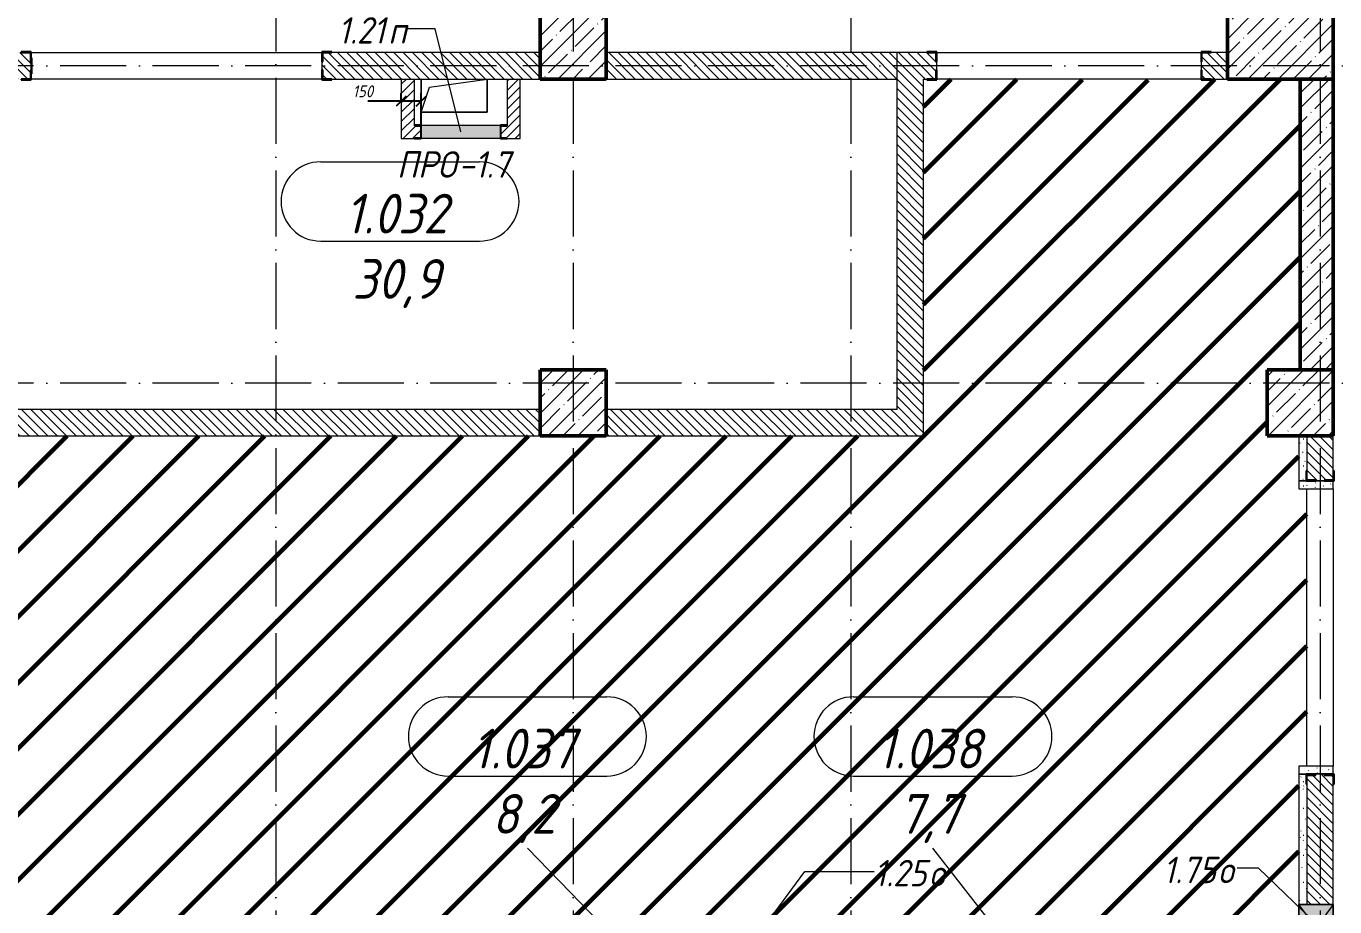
# Model space of a CAD drawing. Header units: millimetres. Extents: x -606178 to 312196, y -19338 to 632709.
# Drawn here: x -361018 to -351119, y 515412 to 522075 of the extents above; entities that cross this region are included whole.
import ezdxf

# ---------------------------------------------------------------- set-up
doc = ezdxf.new("R2010")
doc.units = ezdxf.units.MM
doc.linetypes.add('50_200_ШТРИХ_1Т_ш5_п1_п1_', pattern=[700, 500, -100, 0, -100])
for name, color, linetype, lineweight in [('6.4.1) Окр пт с инж. ПТ2.16', 3, 'Continuous', 60), ('A-____-____-DIMS', 7, 'Continuous', 9), ('A-DETL-GENF-OTLN', 7, 'Continuous', 9), ('A-FLOR-____-OTLN', 7, 'Continuous', 9), ('A-GENM-____-IDEN', 7, 'Continuous', 9), ('A-GENM-____-MCUT', 7, 'Continuous', 25), ('A-GENM-____-OTLN', 7, 'Continuous', 9), ('A-GENM-____-OTLN-1', 7, 'Continuous', 25), ('A-GLAZ-____-IDEN', 7, 'Continuous', 9), ('A-GLAZ-____-OTLN', 7, 'Continuous', 9), ('A-WALL-____-MCUT', 7, 'Continuous', 13), ('A-WALL-____-MCUT-2', 7, 'Continuous', 50), ('A-WALL-____-PATT-1', 7, 'Continuous', 9), ('A-WALL-FNSH-MCUT-1', 7, 'Continuous', 9), ('I-WALL-____-OTLN', 7, 'Continuous', 9), ('S-COLS-____-MCUT', 7, 'Continuous', 50), ('S-COLS-____-OTLN', 7, 'Continuous', 9), ('S-GRID-____-OTLN-1', 7, '50_200_ШТРИХ_1Т_ш5_п1_п1_', 9)]:
    doc.layers.add(name, color=color, linetype=linetype, lineweight=lineweight)
doc.layers.add('A-AREA-IDEN-1', color=7, linetype='Continuous', lineweight=9, true_color=0x000000)
doc.layers.add('A-WALL-____-PATT-2', color=7, linetype='Continuous', lineweight=9, true_color=0x787878)
doc.styles.add('ISOCPEUR_I', font='isocpeui.ttf', dxfattribs={"width": 0.9, "height": 2.5})
doc.styles.add('ISOCPEUR_I_11', font='isocpeui.ttf', dxfattribs={"width": 0.9, "height": 200})
doc.styles.add('ISOCPEUR_I_7', font='isocpeui.ttf', dxfattribs={"width": 0.9, "height": 90})
doc.dimstyles.new('ISO-1_8_0_9К_СРЕДНИЙ_Кладочные_1', dxfattribs={"dimscale": 304.8, "dimtxt": 89.638306, "dimasz": 0.246063, "dimexe": 0.19685, "dimexo": 0, "dimgap": 0, "dimtad": 1, "dimdec": 3, "dimrnd": 0.001, "dimdsep": 46, "dimtxsty": 'ISOCPEUR_I_7', "dimblk1": 'OBLIQUE', "dimblk2": 'OBLIQUE', "dimsah": 1, "dimcen": 0.09, "dimdle": 0.19685, "dimazin": 0, "dimtfac": 1, "dimtdec": 4, "dimtix": 1, "dimtmove": 0, "dimatfit": 3, "dimfxl": 1, "dimtvp": 1, "dimtolj": 1, "dimtzin": 0, "dimarcsym": 2})
pattern_1 = [(135, (-425830.77, 451794.26), (-35.35534, -35.35534), [])]
pattern_2 = [(45, (-425830.77, 451794.26), (-35.35534, 35.35534), [])]
pattern_3 = [(0, (-425830.77, 451794.26), (203.2, 50.8), [3.353, -149.047, 3.353, -149.047, -812.8]), (0, (-425830.77, 451794.26), (203.2, 50.8), [-304.8, 3.353, -301.447, 3.353, -149.047, -355.6]), (0, (-425830.77, 451794.26), (203.2, 50.8), [-762, 3.353, -98.247, 3.353, -250.647]), (120, (-425754.57, 451819.66), (-145.59409, 150.576362), [3.353, -149.047, 3.353, -149.047, -812.8]), (120, (-425754.57, 451819.66), (-145.59409, 150.576362), [-304.8, 3.353, -301.447, 3.353, -149.047, -355.6]), (120, (-425754.57, 451819.66), (-145.59409, 150.576362), [-762, 3.353, -98.247, 3.353, -250.647]), (240, (-425729.17, 451921.26), (-57.60591, -201.376362), [3.353, -149.047, 3.353, -149.047, -812.8]), (240, (-425729.17, 451921.26), (-57.60591, -201.376362), [-304.8, 3.353, -301.447, 3.353, -149.047, -355.6]), (240, (-425729.17, 451921.26), (-57.60591, -201.376362), [-762, 3.353, -98.247, 3.353, -250.647])]

# ---------------------------------------------------------------- blocks, each defined once
blk = doc.blocks.new('BSC_Колонна _Прямоугольная - 500х800-V103-АР1_План отверстий 1 этажа в осях 1-64_Ю-ЯЯ')
at = {"layer": 'S-COLS-____-OTLN'}
h = blk.add_hatch(dxfattribs=at)
h.set_pattern_fill('FP_114', color=256, style=0, pattern_type=2)
h.set_pattern_definition([(315, (-70131.04, 74300), (114.04925, 114.04925), []), (315, (-70131.04, 74185.95), (114.04925, 114.04925), [201.613, -40.323, 3.353, -36.97])])
h.paths.add_polyline_path([(-250, -400), (250, -400), (250, 400), (-250, 400), (-250, 80.4)], flags=0)
at = {"layer": 'S-COLS-____-MCUT'}
for p, q in [((250, 400), (-250, 400)), ((-250, 400), (-250, -400)), ((250, -400), (250, 400)), ((-250, -400), (250, -400))]:
    blk.add_line(p, q, dxfattribs=at)
blk = doc.blocks.new('BSC_Колонна _Прямоугольная - 500х800-V110-АР1_План отверстий 1 этажа в осях 1-64_Ю-ЯЯ')
at = {"layer": 'S-COLS-____-OTLN'}
h = blk.add_hatch(dxfattribs=at)
h.set_pattern_fill('FP_121', color=256, style=0, pattern_type=2)
h.set_pattern_definition([(225, (68950, 70281.04), (114.04925, -114.04925), []), (225, (68835.95, 70281.04), (114.04925, -114.04925), [201.613, -40.323, 3.353, -36.97])])
h.paths.add_polyline_path([(-250, 400), (-250, -400), (250, -400), (250, 400)], flags=0)
at = {"layer": 'S-COLS-____-MCUT'}
for p, q in [((250, 400), (-250, 400)), ((-250, 400), (-250, -400)), ((250, -400), (250, 400)), ((-250, -400), (250, -400))]:
    blk.add_line(p, q, dxfattribs=at)
blk = doc.blocks.new('BSC_Колонна _Прямоугольная - 500х500-V167-АР1_План отверстий 1 этажа в осях 1-64_Ю-ЯЯ')
at = {"layer": 'S-COLS-____-OTLN'}
h = blk.add_hatch(dxfattribs=at)
h.set_pattern_fill('FP_179', color=256, style=0, pattern_type=2)
h.set_pattern_definition([(45, (-74450, -67431.04), (-114.04925, 114.04925), []), (45, (-74335.95, -67431.04), (-114.04925, 114.04925), [201.613, -40.323, 3.353, -36.97])])
h.paths.add_polyline_path([(-250, -250), (250, -250), (250, 250), (-250, 250)], flags=0)
at = {"layer": 'S-COLS-____-MCUT'}
for p, q in [((250, 250), (-250, 250)), ((-250, 250), (-250, -250)), ((250, -250), (250, 250)), ((-250, -250), (250, -250))]:
    blk.add_line(p, q, dxfattribs=at)
blk = doc.blocks.new('BSC_Колонна _Прямоугольная - 500х500-V168-АР1_План отверстий 1 этажа в осях 1-64_Ю-ЯЯ')
at = {"layer": 'S-COLS-____-OTLN'}
h = blk.add_hatch(dxfattribs=at)
h.set_pattern_fill('FP_180', color=256, style=0, pattern_type=2)
h.set_pattern_definition([(45, (-68950, -67431.04), (-114.04925, 114.04925), []), (45, (-68835.95, -67431.04), (-114.04925, 114.04925), [201.613, -40.323, 3.353, -36.97])])
h.paths.add_polyline_path([(-250, -250), (250, -250), (250, 250), (-250, 250)], flags=0)
at = {"layer": 'S-COLS-____-MCUT'}
for p, q in [((250, 250), (-250, 250)), ((-250, 250), (-250, -250)), ((250, -250), (250, 250)), ((-250, -250), (250, -250))]:
    blk.add_line(p, q, dxfattribs=at)
blk = doc.blocks.new('Фахверк_СКБ_Уголок - 200_3600-27915153-АР1_План отверстий 1 этажа в осях 1-64_Ю-ЯЯ')
at = {"layer": 'A-GENM-____-MCUT'}
for p, q in [((125, 156), (50, 156)), ((50, 156), (50, 150)), ((50, 150), (119, 150)), ((119, 150), (119, 81)), ((125, 81), (125, 156)), ((119, 81), (125, 81)), ((125, 19), (119, 19)), ((119, 19), (119, -50)), ((125, -56), (125, 19)), ((119, -50), (50, -50)), ((50, -50), (50, -56)), ((50, -56), (125, -56))]:
    blk.add_line(p, q, dxfattribs=at)
blk = doc.blocks.new('Фахверк_СКБ_Уголок - 200_3600-28062453-АР1_План отверстий 1 этажа в осях 1-64_Ю-ЯЯ')
at = {"layer": 'A-GENM-____-MCUT'}
for p, q in [((200, 156), (125, 156)), ((125, 156), (125, 81)), ((131, 81), (131, 150)), ((131, 150), (200, 150)), ((200, 150), (200, 156)), ((125, 81), (131, 81)), ((131, 19), (125, 19)), ((125, 19), (125, -56)), ((131, -50), (131, 19)), ((125, -56), (200, -56)), ((200, -50), (131, -50)), ((200, -56), (200, -50))]:
    blk.add_line(p, q, dxfattribs=at)
blk = doc.blocks.new('154_Стойка_СКБ_Уголок - СМ-2590_200-37111837-АР1_План отверстий 1 этажа в осях 1-64_Ю-ЯЯ')
at = {"layer": 'A-GENM-____-MCUT'}
for p, q in [((125, 156), (125, 81)), ((200, 156), (125, 156)), ((131, 81), (131, 150)), ((131, 150), (200, 150)), ((200, 150), (200, 156)), ((125, 81), (131, 81)), ((131, 19), (125, 19)), ((125, 19), (125, -56)), ((131, -50), (131, 19)), ((125, -56), (200, -56)), ((200, -50), (131, -50)), ((200, -56), (200, -50))]:
    blk.add_line(p, q, dxfattribs=at)
blk = doc.blocks.new('Стойка_Влож_Полоса боковая - Полоса-28213942-АР1_План отверстий 1 этажа в осях 1-64_Ю-ЯЯ')
at = {"layer": 'A-GENM-____-OTLN'}
for p, q in [((-5, 60), (0, 60)), ((-5, -60), (-5, 60)), ((0, 31), (0, -31)), ((0, -60), (-5, -60))]:
    blk.add_line(p, q, dxfattribs=at)
blk = doc.blocks.new('154_Стойка_СКБ_Уголок - СМ-2230_200-28216496-АР1_План отверстий 1 этажа в осях 1-64_Ю-ЯЯ')
at = {"layer": 'A-GENM-____-MCUT'}
for p, q in [((125, 156), (125, 81)), ((200, 156), (125, 156)), ((131, 81), (131, 150)), ((131, 150), (200, 150)), ((200, 150), (200, 156)), ((125, 81), (131, 81)), ((131, 19), (125, 19)), ((125, 19), (125, -56)), ((131, -50), (131, 19)), ((125, -56), (200, -56)), ((200, -50), (131, -50)), ((200, -56), (200, -50))]:
    blk.add_line(p, q, dxfattribs=at)
blk = doc.blocks.new('154_Стойка_СКБ_Уголок - СМ-2530_200-28213945-АР1_План отверстий 1 этажа в осях 1-64_Ю-ЯЯ')
at = {"layer": 'A-GENM-____-MCUT'}
for p, q in [((125, 156), (125, 81)), ((200, 156), (125, 156)), ((131, 81), (131, 150)), ((131, 150), (200, 150)), ((200, 150), (200, 156)), ((125, 81), (131, 81)), ((131, 19), (125, 19)), ((125, 19), (125, -56)), ((131, -50), (131, 19)), ((125, -56), (200, -56)), ((200, -50), (131, -50)), ((200, -56), (200, -50))]:
    blk.add_line(p, q, dxfattribs=at)
blk = doc.blocks.new('AR_Отверстие Ниша - Лючок-32405500-АР1_План отверстий 1 этажа в осях 1-64_Ю-ЯЯ')
at = {"layer": 'A-GLAZ-____-OTLN'}
blk.add_hatch(color=256, dxfattribs=at).paths.add_polyline_path([(-300, 50), (-300, -50), (300, -50), (300, 50)], flags=0)
for p, q in [((-300, 50), (300, 50)), ((300, -50), (-300, -50))]:
    blk.add_line(p, q, dxfattribs=at)
blk = doc.blocks.new('154_Фахверк_СКБ_Швеллер - Тип_100_4010_1-28088705-АР1_План отверстий 1 этажа в осях 1-64_Ю-ЯЯ')
at = {"layer": 'A-GENM-____-MCUT'}
for p, q in [((175, 50), (125, 50)), ((125, 50), (125, -50)), ((128, 47), (175, 47)), ((128, -47), (128, 47)), ((175, 47), (175, 50)), ((125, -50), (175, -50)), ((175, -47), (128, -47)), ((175, -50), (175, -47))]:
    blk.add_line(p, q, dxfattribs=at)
blk = doc.blocks.new('AR_Отверстие прямоугольное _в плите_ - AR_Отверстие прямоугольное _в плите_-V201-АР1_План отверстий 1 этажа в осях 1-64_Ю-ЯЯ')
at = {"layer": 'A-GENM-____-OTLN'}
for p, q in [((-250, 125), (-250, -125)), ((-187.5, 62.5), (250, 125)), ((250, -125), (250, 125)), ((-250, -125), (-187.5, 62.5)), ((-250, -125), (250, -125))]:
    blk.add_line(p, q, dxfattribs=at)
blk = doc.blocks.new('AR_Отверстие прямоугольное _в стене__БезПР - AR_Отверстие прямоугольное _в стене__БезПР-37119476-АР1_План отверстий 1 этажа в осях 1-64_Ю-ЯЯ')
at = {"layer": 'A-GLAZ-____-OTLN'}
blk.add_hatch(color=256, dxfattribs=at).paths.add_polyline_path([(175, 100), (-175, 100), (-175, -160), (175, -160)], flags=0)
at = {"layer": 'A-DETL-GENF-OTLN'}
for p, q in [((-175, -160), (-175, 100)), ((-175, 100), (175, 100)), ((175, 100), (-175, -160)), ((-175, 100), (175, -160)), ((175, 100), (-175, 100)), ((-175, 100), (-175, -160)), ((175, 100), (175, -160)), ((175, -160), (175, 100)), ((175, -160), (-175, -160)), ((-175, -160), (175, -160))]:
    blk.add_line(p, q, dxfattribs=at)
blk = doc.blocks.new('_Oblique')
at = {"color": 0, "linetype": 'ByBlock', "lineweight": -2}
blk.add_line((-0.5, -0.5), (0.5, 0.5), dxfattribs=at)
blk = doc.blocks.new('*D4421')
at = {"layer": 'A-____-____-DIMS', "color": 0, "lineweight": -2, "transparency": 16777216}
for p, q in [((-358180.8, 521507.4), (-358434.6, 521507.4)), ((-358030.8, 521507.4), (-358240.8, 521507.4)), ((-358180.8, 521498.3), (-358180.8, 521567.4)), ((-358030.8, 521308.4), (-358030.8, 521567.4))]:
    blk.add_line(p, q, dxfattribs=at)
at = {"layer": 'Defpoints', "color": 0, "transparency": 16777216}
for p in [(-358180.8, 521498.3), (-358030.8, 521507.4), (-358030.8, 521308.4)]:
    blk.add_point(p, dxfattribs=at)
at = {"layer": 'A-____-____-DIMS', "color": 0, "lineweight": -2, "transparency": 16777216, "xscale": 75, "yscale": 75, "zscale": 75, "rotation": 180}
blk.add_blockref('_Oblique', (-358180.8, 521507.4), dxfattribs=at)
at = {"layer": 'A-____-____-DIMS', "color": 0, "lineweight": -2, "transparency": 16777216, "xscale": 75, "yscale": 75, "zscale": 75}
blk.add_blockref('_Oblique', (-358030.8, 521507.4), dxfattribs=at)
at = {"layer": 'A-____-____-DIMS', "color": 0, "transparency": 16777216, "insert": (-358548.5, 521627.4), "char_height": 90, "width": 368.207, "attachment_point": 1, "line_spacing_factor": 1.149209, "style": 'ISOCPEUR_I_7'}
blk.add_mtext('\\A1;150', dxfattribs=at)
blk = doc.blocks.new('AAR_СКБ_Марка_помещения_1_5 ммп - Номер _ Площадь-27962135-АИ_План этажа_Стены_1')
at = {"layer": 'A-AREA-IDEN-1'}
for p, q in [((-2.987, 3), (3.013, 3)), ((-2.987, 0), (3.013, 0))]:
    blk.add_line(p, q, dxfattribs=at)
for centre, start, end in [((-2.987, 1.5), 90, 270), ((3.013, 1.5), 270, 90)]:
    blk.add_arc(centre, 1.5, start, end, dxfattribs=at)

msp = doc.modelspace()

# ---------------------------------------------------------------- hatches: boundary and pattern name
at = {"layer": '6.4.1) Окр пт с инж. ПТ2.16'}
h = msp.add_hatch(dxfattribs=at)
h.set_pattern_fill('ANSI31', color=256, scale=111)
h.paths.add_polyline_path([(-351330.7712, 518575.3011), (-351390.7712, 518575.3011), (-351390.7712, 518975.3011), (-351630.7712, 518975.3011), (-351630.7712, 519475.3011), (-351380.7712, 519475.3011), (-351380.7712, 521675.3011), (-351930.7712, 521675.3011), (-352055.7712, 521675.3011), (-352055.7712, 521669.3011), (-352130.7712, 521669.3011), (-354130.7712, 521675.3011), (-354130.7712, 521669.3011), (-354205.7712, 521669.3011), (-354230.7712, 521675.3011), (-354230.7712, 518975.3011), (-356630.7712, 518975.3011), (-357130.7712, 518975.3011), (-362080.7712, 518975.3011), (-362580.7712, 518975.3011), (-368730.7712, 518975.3011), (-368730.7712, 518175.3011), (-369005.7712, 518175.3011), (-369905.7712, 518175.3011), (-370180.7712, 518175.3011), (-370180.7712, 518975.3011), (-370830.7712, 518975.3011), (-371230.7712, 518975.3011), (-371530.7712, 518975.3011), (-372031.1657, 518975.3011), (-372281.1657, 518975.3011), (-372680.7712, 518975.3011), (-373030.7712, 518975.3011), (-373030.7712, 518375.3011), (-373130.7712, 518375.3011), (-373180.7712, 518375.3011), (-374280.7712, 518375.3011), (-374580.7712, 518375.3011), (-375530.7712, 518375.3011), (-375630.7712, 518375.3011), (-375630.7712, 518975.3011), (-375630.7712, 519225.3011), (-375830.7712, 519225.3011), (-375830.7712, 519325.3011), (-376330.7712, 519325.3011), (-376756.1619, 519325.3011), (-377006.1619, 519325.3011), (-377605.7712, 519325.3011), (-378005.7712, 519325.3011), (-378430.7712, 519325.3011), (-380080.7712, 519325.3011), (-380080.7712, 519075.3011), (-380580.7712, 519075.3011), (-380580.7712, 514975.3011), (-380080.7712, 514975.3011), (-379755.7712, 514975.3011), (-379755.7712, 514981.3011), (-379680.7712, 514981.3011), (-379680.7712, 514975.3011), (-379230.7712, 514975.3011), (-378380.7712, 514975.3011), (-377980.7712, 514975.3011), (-377980.7712, 514981.3011), (-377905.7712, 514981.3011), (-377580.7712, 514975.3011), (-377080.7712, 514975.3011), (-375455.7712, 514975.3011), (-375455.7712, 514981.3011), (-375380.7712, 514981.3011), (-375380.7712, 514975.3011), (-375220.7712, 514975.3011), (-374820.7712, 514975.3011), (-374680.7712, 514975.3011), (-374680.7712, 514981.3011), (-374605.7712, 514981.3011), (-374455.7712, 514975.3011), (-374455.7712, 514981.3011), (-374380.7712, 514981.3011), (-374380.7712, 514975.3011), (-374200.7712, 514975.3011), (-373900.7712, 514975.3011), (-373680.7712, 514975.3011), (-373680.7712, 514981.3011), (-373605.7712, 514981.3011), (-373455.7712, 514975.3011), (-373455.7712, 514981.3011), (-373380.7712, 514981.3011), (-373380.7712, 514975.3011), (-372680.7712, 514975.3011), (-372680.7712, 514981.3011), (-372605.7712, 514981.3011), (-372455.7712, 514975.3011), (-372455.7712, 514981.3011), (-372380.7712, 514981.3011), (-372380.7712, 514975.3011), (-371680.7712, 514975.3011), (-371680.7712, 514981.3011), (-371605.7712, 514981.3011), (-371580.7712, 514975.3011), (-371080.7712, 514975.3011), (-370730.7712, 514975.3011), (-370730.7712, 514075.3011), (-370730.7712, 511425.3011), (-370730.7712, 510525.3011), (-371230.7712, 510525.3011), (-371230.7712, 507875.3011), (-370730.7712, 507875.3011), (-370730.7712, 507225.3011), (-368930.7712, 507225.3011), (-368930.7712, 507231.3011), (-368855.7712, 507231.3011), (-368780.7712, 507229.6648), (-368780.7712, 507325.3011), (-368580.7712, 507325.3011), (-368580.7712, 507475.3011), (-368080.7712, 507475.3011), (-368080.7712, 507325.3011), (-367880.7712, 507325.3011), (-367880.7712, 507225.3011), (-367805.7712, 507225.3011), (-367805.7712, 507231.3011), (-367730.7712, 507231.3011), (-365930.7712, 507225.3011), (-365930.7712, 507231.3011), (-365855.7712, 507231.3011), (-365730.7712, 507225.3011), (-365730.7712, 510825.3011), (-365730.7712, 514775.3011), (-365680.7712, 514775.3011), (-365680.7712, 514925.3011), (-365530.7712, 514925.3011), (-365530.7712, 514975.3011), (-362580.7712, 514975.3011), (-362080.7712, 514975.3011), (-361555.7712, 514975.3011), (-361555.7712, 514981.3011), (-361480.7712, 514981.3011), (-361480.7712, 514975.3011), (-360760.7712, 514975.3011), (-360510.7712, 514975.3011), (-360330.7712, 514975.3011), (-360330.7712, 514981.3011), (-360255.7712, 514981.3011), (-359130.7712, 514975.3011), (-358680.7712, 514975.3011), (-357080.7712, 514975.3011), (-356580.7712, 514975.3011), (-356355.7712, 514975.3011), (-356355.7712, 514981.3011), (-356280.7712, 514981.3011), (-355820.7712, 514975.3011), (-355620.7712, 514975.3011), (-355130.7712, 514975.3011), (-355130.7712, 514981.3011), (-355055.7712, 514981.3011), (-352805.7712, 514975.3011), (-352805.7712, 514981.3011), (-352730.7712, 514981.3011), (-352730.7712, 514975.3011), (-352120.7712, 514975.3011), (-351920.7712, 514975.3011), (-351580.7712, 514975.3011), (-351580.7712, 514981.3011), (-351505.7712, 514981.3011), (-351390.7712, 514975.7811), (-351390.7712, 515080.3011), (-351390.7712, 515430.3011), (-351390.7712, 516415.3011), (-351390.7712, 516475.3011), (-351330.7712, 516475.3011)])
h.paths.add_polyline_path([(-368580.7712, 514975.3011), (-368080.7712, 514975.3011), (-368080.7712, 514475.3011), (-368580.7712, 514475.3011)], flags=16)
at = {"layer": 'A-WALL-____-PATT-1'}
h = msp.add_hatch(dxfattribs=at)
h.set_pattern_fill('FP_6', color=256, style=0, pattern_type=2)
h.set_pattern_definition(pattern_1)
h.paths.add_polyline_path([(-357130.7712, 521675.3011), (-357130.7712, 521875.3011), (-358774.7712, 521875.3011), (-358774.7712, 521806.3011), (-358780.7712, 521806.3011), (-358780.7712, 521744.3011), (-358774.7712, 521744.3011), (-358774.7712, 521675.3011), (-358681.1546, 521675.3011)], flags=0)
h.paths.add_polyline_path([(-361055.7712, 521675.3011), (-360986.7712, 521676.0511), (-360986.7712, 521744.3011), (-360980.7712, 521744.3011), (-360980.7712, 521806.3011), (-360986.7712, 521806.3011), (-360986.7712, 521875.3011), (-362580.7712, 521875.3011), (-362580.7712, 521675.3011), (-362216.1559, 521675.3011)], flags=0)
h = msp.add_hatch(dxfattribs=at)
h.set_pattern_fill('FP_6', color=256, style=0, pattern_type=2)
h.set_pattern_definition(pattern_1)
h.paths.add_polyline_path([(-354430.7712, 521675.3011), (-354430.7712, 521875.3011), (-356630.7712, 521875.3011), (-356630.7712, 521675.3011), (-355146.1532, 521675.3011)], flags=0)
h = msp.add_hatch(dxfattribs=at)
h.set_pattern_fill('FP_6', color=256, style=0, pattern_type=2)
h.set_pattern_definition(pattern_1)
h.paths.add_polyline_path([(-354430.7712, 518975.3011), (-354230.7712, 518975.3011), (-354230.7712, 521875.3011), (-354430.7712, 521875.3011), (-354430.7712, 519175.3011)], flags=0)
h = msp.add_hatch(dxfattribs=at)
h.set_pattern_fill('FP_6', color=256, style=0, pattern_type=2)
h.set_pattern_definition(pattern_1)
h.paths.add_polyline_path([(-351930.7712, 521675.3011), (-351930.7712, 521875.3011), (-352124.7712, 521875.3011), (-352124.7712, 521806.3011), (-352130.7712, 521806.3011), (-352130.7712, 521744.3011), (-352124.7712, 521744.3011), (-352124.7712, 521675.3011), (-352055.7712, 521675.3011)], flags=0)
h.paths.add_polyline_path([(-354230.7712, 521675.3011), (-354136.7712, 521675.3011), (-354136.7712, 521744.3011), (-354130.7712, 521744.3011), (-354130.7712, 521806.3011), (-354136.7712, 521806.3011), (-354136.7712, 521875.3011), (-354230.7712, 521875.3011), (-354230.7712, 521744.3011)], flags=0)
h = msp.add_hatch(dxfattribs=at)
h.set_pattern_fill('FP_5', color=256, style=0, pattern_type=2)
h.set_pattern_definition(pattern_2)
h.paths.add_polyline_path([(-358080.7712, 521225.3011), (-358080.7712, 521675.3011), (-358180.7712, 521675.3011), (-358180.7712, 521225.3011)], flags=0)
h = msp.add_hatch(dxfattribs=at)
h.set_pattern_fill('FP_5', color=256, style=0, pattern_type=2)
h.set_pattern_definition(pattern_2)
h.paths.add_polyline_path([(-357280.7712, 521325.3011), (-357280.7712, 521675.3011), (-357380.7712, 521675.3011), (-357380.7712, 521325.3011)], flags=0)
h = msp.add_hatch(dxfattribs=at)
h.set_pattern_fill('FP_13', color=256, style=0, pattern_type=2)
h.set_pattern_definition([(45, (-425830.77, 451794.26), (-114.04925, 114.04925), []), (45, (-425716.72, 451794.26), (-114.04925, 114.04925), [201.612, -40.322, 3.353, -36.97])])
h.paths.add_polyline_path([(-351130.7712, 519475.3011), (-351130.7712, 521675.3011), (-351380.7712, 521675.3011), (-351380.7712, 519475.3011)], flags=0)
h = msp.add_hatch(dxfattribs=at)
h.set_pattern_fill('FP_5', color=256, style=0, pattern_type=2)
h.set_pattern_definition(pattern_2)
h.paths.add_polyline_path([(-357280.7712, 521225.3011), (-357280.7712, 521325.3011), (-357380.7712, 521325.3011), (-357380.7712, 521322.3011), (-357427.7712, 521322.3011), (-357427.7712, 521228.3011), (-357380.7712, 521228.3011), (-357380.7712, 521225.3011)], flags=0)
h.paths.add_polyline_path([(-358080.7712, 521228.3011), (-358033.7712, 521228.3011), (-358033.7712, 521322.3011), (-358080.7712, 521322.3011), (-358080.7712, 521275.3011)], flags=0)
h = msp.add_hatch(dxfattribs=at)
h.set_pattern_fill('FP_6', color=256, style=0, pattern_type=2)
h.set_pattern_definition(pattern_1)
h.paths.add_polyline_path([(-357130.7712, 518975.3011), (-357130.7712, 519175.3011), (-362080.7712, 519175.3011), (-362080.7712, 518975.3011), (-358681.1546, 518975.3011)], flags=0)
h = msp.add_hatch(dxfattribs=at)
h.set_pattern_fill('FP_6', color=256, style=0, pattern_type=2)
h.set_pattern_definition(pattern_1)
h.paths.add_polyline_path([(-354430.7712, 518975.3011), (-354430.7712, 519175.3011), (-356630.7712, 519175.3011), (-356630.7712, 518975.3011), (-355146.1532, 518975.3011)], flags=0)
h = msp.add_hatch(dxfattribs=at)
h.set_pattern_fill('FP_6', color=256, style=0, pattern_type=2)
h.set_pattern_definition(pattern_1)
h.paths.add_polyline_path([(-351330.7712, 514975.3011), (-351130.7712, 514975.3011), (-351130.7712, 515080.3011), (-351330.7712, 515080.3011)], flags=0)
h.paths.add_polyline_path([(-351193.9656, 515430.3011), (-351130.7712, 515430.3011), (-351130.7712, 516409.3011), (-351199.7712, 516409.3011), (-351199.7712, 516415.3011), (-351261.7712, 516415.3011), (-351261.7712, 516409.3011), (-351330.7712, 516409.3011), (-351330.7712, 515430.3011)], flags=0)
h.paths.add_polyline_path([(-351199.7712, 518635.3011), (-351199.7712, 518641.3011), (-351130.7712, 518641.3011), (-351130.7712, 518975.3011), (-351330.7712, 518975.3011), (-351330.7712, 518641.3011), (-351261.7712, 518641.3011), (-351261.7712, 518635.3011)], flags=0)
at = {"layer": 'A-WALL-____-PATT-2'}
h = msp.add_hatch(dxfattribs=at)
h.set_pattern_fill('FP_187', color=256, style=0, pattern_type=2)
h.set_pattern_definition(pattern_3)
h.paths.add_polyline_path([(-351390.7712, 514975.3011), (-351330.7712, 514975.3011), (-351330.7712, 515080.3011), (-351390.7712, 515080.3011)], flags=0)
h.paths.add_polyline_path([(-351390.7712, 515430.3011), (-351330.7712, 515430.3011), (-351330.7712, 516340.3011), (-351336.7712, 516340.3011), (-351336.7712, 516415.3011), (-351390.7712, 516415.3011), (-351390.7712, 515476.0575)], flags=0)
h.paths.add_polyline_path([(-351336.7712, 518635.3011), (-351336.7712, 518710.3011), (-351330.7712, 518710.3011), (-351330.7712, 518975.3011), (-351390.7712, 518975.3011), (-351390.7712, 518635.3011)], flags=0)
h = msp.add_hatch(dxfattribs=at)
h.set_pattern_fill('FP_187', color=256, style=0, pattern_type=2)
h.set_pattern_definition(pattern_3)
h.paths.add_polyline_path([(-351330.7712, 518575.3011), (-351130.7712, 518575.3011), (-351130.7712, 518635.3011), (-351390.7712, 518635.3011), (-351390.7712, 518575.3011), (-351336.7712, 518575.3011)], flags=0)
h = msp.add_hatch(dxfattribs=at)
h.set_pattern_fill('FP_187', color=256, style=0, pattern_type=2)
h.set_pattern_definition(pattern_3)
h.paths.add_polyline_path([(-351170.7712, 516415.3011), (-351130.7712, 516415.3011), (-351130.7712, 516475.3011), (-351390.7712, 516475.3011), (-351390.7712, 516415.3011), (-351290.7712, 516415.3011), (-351290.7712, 516420.3011), (-351170.7712, 516420.3011)], flags=0)

# ---------------------------------------------------------------- linework, layer by layer
at = {"layer": 'A-AREA-IDEN-1'}
for p, q in [((-355435.0232, 514017.2273), (-357226.8837, 515855.8563)), ((-352799.501, 514114.439), (-354159.3902, 515855.8563))]:
    msp.add_line(p, q, dxfattribs=at)
at = {"layer": 'A-FLOR-____-OTLN'}
for p, q in [((-358030.7712, 521425.3011), (-358030.7712, 521675.3011)), ((-357530.7712, 521675.3011), (-357530.7712, 521425.3011)), ((-357530.7712, 521425.3011), (-358030.7712, 521425.3011))]:
    msp.add_line(p, q, dxfattribs=at)
at = {"layer": 'A-GLAZ-____-IDEN'}
for p, q in [((-357924.6707, 522055.7475), (-358136.1131, 522055.7475)), ((-357730.7712, 521275.3011), (-357924.6707, 522055.7475)), ((-355720.7712, 514875.3011), (-355127.7258, 515679.7105)), ((-355127.7258, 515679.7105), (-354604.2432, 515679.7105)), ((-351696.9071, 515703.4857), (-351858.7926, 515703.4857)), ((-351230.7712, 515255.3011), (-351696.9071, 515703.4857))]:
    msp.add_line(p, q, dxfattribs=at)
at = {"layer": 'A-WALL-____-MCUT'}
for p, q in [((-358780.7712, 521806.3011), (-358780.7712, 521744.3011)), ((-357130.7712, 521875.3011), (-358705.7712, 521875.3011)), ((-354205.7712, 521875.3011), (-356630.7712, 521875.3011)), ((-354430.7712, 519175.3011), (-354430.7712, 521875.3011)), ((-354130.7712, 521744.3011), (-354130.7712, 521806.3011)), ((-352130.7712, 521806.3011), (-352130.7712, 521744.3011)), ((-351930.7712, 521875.3011), (-352055.7712, 521875.3011)), ((-358705.7712, 521675.3011), (-357130.7712, 521675.3011)), ((-356630.7712, 521675.3011), (-354430.7712, 521675.3011)), ((-354230.7712, 518975.3011), (-354230.7712, 521675.3011)), ((-354230.7712, 521675.3011), (-354205.7712, 521675.3011)), ((-352055.7712, 521675.3011), (-351930.7712, 521675.3011)), ((-357130.7712, 519175.3011), (-362080.7712, 519175.3011)), ((-354430.7712, 519175.3011), (-356630.7712, 519175.3011)), ((-362080.7712, 518975.3011), (-357130.7712, 518975.3011)), ((-356630.7712, 518975.3011), (-354230.7712, 518975.3011)), ((-351330.7712, 518975.3011), (-351330.7712, 518710.3011)), ((-351130.7712, 518710.3011), (-351130.7712, 518975.3011)), ((-351261.7712, 518635.3011), (-351199.7712, 518635.3011)), ((-351330.7712, 516340.3011), (-351330.7712, 515430.3011)), ((-351130.7712, 515430.3011), (-351130.7712, 516340.3011))]:
    msp.add_line(p, q, dxfattribs=at)
at = {"layer": 'A-WALL-____-MCUT-2'}
for p, q in [((-351380.7712, 521675.3011), (-351380.7712, 519475.3011)), ((-351130.7712, 519475.3011), (-351130.7712, 521675.3011))]:
    msp.add_line(p, q, dxfattribs=at)
at = {"layer": 'A-WALL-FNSH-MCUT-1'}
for p, q in [((-358180.7712, 521675.3011), (-358180.7712, 521225.3011)), ((-358080.7712, 521325.3011), (-358080.7712, 521675.3011)), ((-357380.7712, 521675.3011), (-357380.7712, 521325.3011)), ((-357280.7712, 521225.3011), (-357280.7712, 521675.3011)), ((-358180.7712, 521225.3011), (-358080.7712, 521225.3011)), ((-357380.7712, 521225.3011), (-357280.7712, 521225.3011)), ((-351390.7712, 518975.3011), (-351390.7712, 518575.3011)), ((-351390.7712, 518635.3011), (-351336.7712, 518635.3011)), ((-351336.7712, 518635.3011), (-351390.7712, 518635.3011)), ((-351199.7712, 518635.3011), (-351261.7712, 518635.3011)), ((-351130.7712, 518575.3011), (-351130.7712, 518635.3011)), ((-351390.7712, 518575.3011), (-351130.7712, 518575.3011)), ((-351130.7712, 516475.3011), (-351390.7712, 516475.3011)), ((-351390.7712, 516475.3011), (-351390.7712, 516415.3011)), ((-351130.7712, 516415.3011), (-351130.7712, 516475.3011)), ((-351390.7712, 516415.3011), (-351390.7712, 515430.3011)), ((-351336.7712, 516415.3011), (-351390.7712, 516415.3011)), ((-351390.7712, 516415.3011), (-351336.7712, 516415.3011))]:
    msp.add_line(p, q, dxfattribs=at)
at = {"layer": 'I-WALL-____-OTLN'}
for p, q in [((-360980.7712, 521875.3011), (-358780.7712, 521875.3011)), ((-354130.7712, 521875.3011), (-352130.7712, 521875.3011)), ((-358780.7712, 521675.3011), (-360980.7712, 521675.3011)), ((-352130.7712, 521675.3011), (-354130.7712, 521675.3011)), ((-351330.7712, 516475.3011), (-351330.7712, 518575.3011)), ((-351130.7712, 518575.3011), (-351130.7712, 516475.3011))]:
    msp.add_line(p, q, dxfattribs=at)
at = {"layer": 'S-GRID-____-OTLN-1'}
for p, q in [((-359130.7712, 542687.1106), (-359130.7712, 504685.847)), ((-356880.7712, 542687.1106), (-356880.7712, 504685.847)), ((-354780.7712, 542687.1106), (-354780.7712, 491375.8881)), ((-351230.7712, 542687.1106), (-351230.7712, 491375.8881)), ((-321756.3646, 521775.3011), (-376588.7535, 521775.3011)), ((-321756.3646, 519375.3011), (-430499.5414, 519375.3011))]:
    msp.add_line(p, q, dxfattribs=at)

# ---------------------------------------------------------------- block references
at = {"layer": 'A-AREA-IDEN-1', "xscale": 199.9999999999999, "yscale": 199.9999999999999, "zscale": 199.9999999999999}
for p in [(-358192.8464, 520448.8517), (-357229.4661, 516401.3015), (-354161.9726, 516401.3015)]:
    msp.add_blockref('AAR_СКБ_Марка_помещения_1_5 ммп - Номер _ Площадь-27962135-АИ_План этажа_Стены_1', p, dxfattribs=at)
at = {"layer": 'A-GENM-____-OTLN'}
for p, rotation in [((-360980.7712, 521775.3011), 180), ((-351230.7712, 516415.3011), 269.9999999999998)]:
    msp.add_blockref('Стойка_Влож_Полоса боковая - Полоса-28213942-АР1_План отверстий 1 этажа в осях 1-64_Ю-ЯЯ', p, dxfattribs=dict(at, rotation=rotation))
msp.add_blockref('AR_Отверстие прямоугольное _в плите_ - AR_Отверстие прямоугольное _в плите_-V201-АР1_План отверстий 1 этажа в осях 1-64_Ю-ЯЯ', (-357780.7712, 521550.3011), dxfattribs=at)
at = {"layer": 'A-GENM-____-OTLN-1'}
for name, p, rotation in [('154_Стойка_СКБ_Уголок - СМ-2530_200-28213945-АР1_План отверстий 1 этажа в осях 1-64_Ю-ЯЯ', (-360855.7712, 521825.3011), 180), ('154_Стойка_СКБ_Уголок - СМ-2230_200-28216496-АР1_План отверстий 1 этажа в осях 1-64_Ю-ЯЯ', (-354005.7712, 521825.3011), 180), ('154_Фахверк_СКБ_Швеллер - Тип_100_4010_1-28088705-АР1_План отверстий 1 этажа в осях 1-64_Ю-ЯЯ', (-357905.7712, 521275.3011), 180), ('Фахверк_СКБ_Уголок - 200_3600-27915153-АР1_План отверстий 1 этажа в осях 1-64_Ю-ЯЯ', (-351280.7712, 518760.3011), 269.9999999999998), ('154_Стойка_СКБ_Уголок - СМ-2590_200-37111837-АР1_План отверстий 1 этажа в осях 1-64_Ю-ЯЯ', (-351280.7712, 516540.3011), 269.9999999999998)]:
    msp.add_blockref(name, p, dxfattribs=dict(at, rotation=rotation))
for name, p in [('Фахверк_СКБ_Уголок - 200_3600-28062453-АР1_План отверстий 1 этажа в осях 1-64_Ю-ЯЯ', (-358905.7712, 521725.3011)), ('Фахверк_СКБ_Уголок - 200_3600-28062453-АР1_План отверстий 1 этажа в осях 1-64_Ю-ЯЯ', (-352255.7712, 521725.3011)), ('154_Фахверк_СКБ_Швеллер - Тип_100_4010_1-28088705-АР1_План отверстий 1 этажа в осях 1-64_Ю-ЯЯ', (-357555.7712, 521275.3011))]:
    msp.add_blockref(name, p, dxfattribs=at)
at = {"layer": 'A-GLAZ-____-OTLN'}
for name, p, rotation in [('AR_Отверстие Ниша - Лючок-32405500-АР1_План отверстий 1 этажа в осях 1-64_Ю-ЯЯ', (-357730.7712, 521275.3011), 180), ('AR_Отверстие прямоугольное _в стене__БезПР - AR_Отверстие прямоугольное _в стене__БезПР-37119476-АР1_План отверстий 1 этажа в осях 1-64_Ю-ЯЯ', (-351230.7712, 515255.3011), 269.9999999999998)]:
    msp.add_blockref(name, p, dxfattribs=dict(at, rotation=rotation))
at = {"layer": 'S-COLS-____-OTLN'}
for name, p, rotation in [('BSC_Колонна _Прямоугольная - 500х800-V110-АР1_План отверстий 1 этажа в осях 1-64_Ю-ЯЯ', (-356880.7712, 522075.3011), 180), ('BSC_Колонна _Прямоугольная - 500х800-V103-АР1_План отверстий 1 этажа в осях 1-64_Ю-ЯЯ', (-351530.7712, 521925.3011), 89.9999999999999)]:
    msp.add_blockref(name, p, dxfattribs=dict(at, rotation=rotation))
for name, p in [('BSC_Колонна _Прямоугольная - 500х500-V168-АР1_План отверстий 1 этажа в осях 1-64_Ю-ЯЯ', (-356880.7712, 519225.3011)), ('BSC_Колонна _Прямоугольная - 500х500-V167-АР1_План отверстий 1 этажа в осях 1-64_Ю-ЯЯ', (-351380.7712, 519225.3011))]:
    msp.add_blockref(name, p, dxfattribs=at)

# ---------------------------------------------------------------- texts
at = {"layer": 'A-AREA-IDEN-1', "char_height": 300, "attachment_point": 8, "line_spacing_factor": 1.139951, "style": 'ISOCPEUR_I'}
for s, insert, width in [('\\pxqc,t8.46667,16.93333,25.4,33.86667,42.33333,50.8,59.26667,67.73333,76.2,84.66667,93.13333,101.6,110.06667,118.53333,127,135.46667,143.93333,152.4,160.86667,169.33333,177.8,186.26667,194.73333,203.2,211.66667,220.13333,228.6,237.06667,245.53333,254,262.46667,270.93333;{1.032}', (-358218.2755, 520507.1815), 900), ('\\pxqc,t8.46667,16.93333,25.4,33.86667,42.33333,50.8,59.26667,67.73333,76.2,84.66667,93.13333,101.6,110.06667,118.53333,127,135.46667,143.93333,152.4,160.86667,169.33333,177.8,186.26667,194.73333,203.2,211.66667,220.13333,228.6,237.06667,245.53333,254,262.46667,270.93333;{30,9}', (-358217.2755, 519943.2335), 754), ('\\pxqc,t8.46667,16.93333,25.4,33.86667,42.33333,50.8,59.26667,67.73333,76.2,84.66667,93.13333,101.6,110.06667,118.53333,127,135.46667,143.93333,152.4,160.86667,169.33333,177.8,186.26667,194.73333,203.2,211.66667,220.13333,228.6,237.06667,245.53333,254,262.46667,270.93333;{1.037}', (-357254.8951, 516459.6314), 900), ('\\pxqc,t8.46667,16.93333,25.4,33.86667,42.33333,50.8,59.26667,67.73333,76.2,84.66667,93.13333,101.6,110.06667,118.53333,127,135.46667,143.93333,152.4,160.86667,169.33333,177.8,186.26667,194.73333,203.2,211.66667,220.13333,228.6,237.06667,245.53333,254,262.46667,270.93333;{1.038}', (-354187.4016, 516459.6314), 900), ('\\pxqc,t8.46667,16.93333,25.4,33.86667,42.33333,50.8,59.26667,67.73333,76.2,84.66667,93.13333,101.6,110.06667,118.53333,127,135.46667,143.93333,152.4,160.86667,169.33333,177.8,186.26667,194.73333,203.2,211.66667,220.13333,228.6,237.06667,245.53333,254,262.46667,270.93333;{8,2}', (-357253.8951, 515895.6834), 542), ('\\pxqc,t8.46667,16.93333,25.4,33.86667,42.33333,50.8,59.26667,67.73333,76.2,84.66667,93.13333,101.6,110.06667,118.53333,127,135.46667,143.93333,152.4,160.86667,169.33333,177.8,186.26667,194.73333,203.2,211.66667,220.13333,228.6,237.06667,245.53333,254,262.46667,270.93333;{7,7}', (-354186.4016, 515895.6834), 542)]:
    msp.add_mtext(s, dxfattribs=dict(at, insert=insert, width=width))
at = {"layer": 'A-GENM-____-IDEN', "char_height": 200, "attachment_point": 1, "style": 'ISOCPEUR_I_11'}
for s, insert, width in [('ПРО', (-358213.9373, 521128.7736), 562.784625), ('-1.7', (-357749.5935, 521128.7736), 505.063125)]:
    msp.add_mtext(s, dxfattribs=dict(at, insert=insert, width=width))
at = {"layer": 'A-GLAZ-____-IDEN', "char_height": 200, "attachment_point": 1, "style": 'ISOCPEUR_I_11'}
for s, insert, width in [('1.21', (-358660.4717, 522143.362), 461.772), ('\\fISOCPEUR|b0|i1|c204|p34|;\\W.9;п', (-358279.4717, 522143.362), 158.734125), ('1.25', (-354604.2432, 515767.3251), 505.063125), ('1.75', (-352418.2442, 515791.1003), 505.063125), ('\\fISOCPEUR|b0|i1|c204|p34|;\\W.9;о', (-354187.5244, 515767.3251), 158.734125), ('\\fISOCPEUR|b0|i1|c204|p34|;\\W.9;о', (-352001.5255, 515791.1003), 158.734125)]:
    msp.add_mtext(s, dxfattribs=dict(at, insert=insert, width=width))

# ---------------------------------------------------------------- dimensions: what is measured, and where the dimension line sits
at = {"layer": 'A-____-____-DIMS'}
dim = msp.add_linear_dim(base=(-358030.7712, 521507.4367), p1=(-358180.7712, 521498.3407), p2=(-358030.7712, 521308.3508), dimstyle='ISO-1_8_0_9К_СРЕДНИЙ_Кладочные_1', override={"dimpost": '<>', "dimfxl": 242.066402}, dxfattribs=at)
dim.commit()
dim.dimension.update_dxf_attribs({"geometry": '*D4421', "text_midpoint": (-358364.4134, 521507.4367), "dimtype": 160})

doc.saveas('drawing.dxf')
